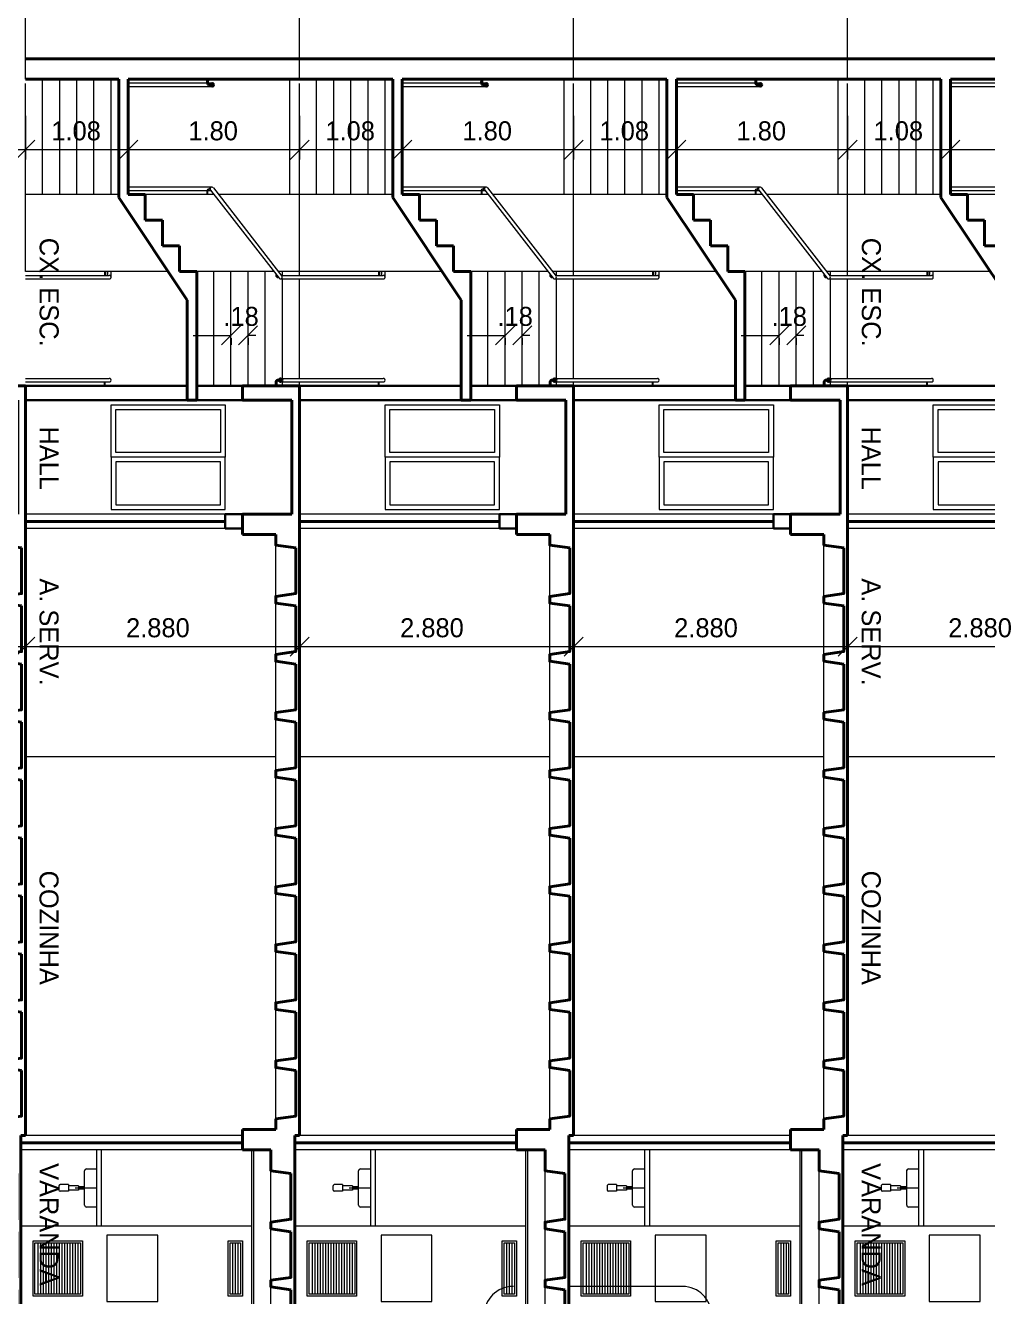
# Model space of a CAD drawing. Header units: metres. Extents: x -62 to 23, y -77 to 42.
# Drawn here: x -18.58 to -8.47, y 13.72 to 27.08 of the extents above; entities that cross this region are included whole.
import ezdxf
from ezdxf.enums import TextEntityAlignment as Align

# ---------------------------------------------------------------- set-up
doc = ezdxf.new("R2010")
doc.units = ezdxf.units.M
doc.header["$MEASUREMENT"] = 0
doc.linetypes.add('DGN Style 3', pattern=[2.76643, 1.976022, -0.790409])
doc.linetypes.add('DGN Style 4', pattern=[3.163611, 1.580817, -0.790409, 0.001976, -0.790409])
for name, color, linetype, lineweight in [('1 - Eixos', 7, 'Continuous', 0), ('15 - Esquadrias Janelas', 7, 'Continuous', 0), ('19 - Estrutura Metálica', 7, 'Continuous', 0), ('32 - Forro', 7, 'Continuous', 0), ('5 - Laje em Corte', 7, 'Continuous', 0), ('CORNIJAS_VAR NA PLANTA PTIPO 1', 7, 'Continuous', 0), ('Level 1-1', 7, 'Continuous', 0), ('Level 12', 7, 'Continuous', 0), ('Level 24-1', 7, 'Continuous', 0), ('Level 28-1', 7, 'Continuous', 0), ('Level 36', 7, 'Continuous', 0), ('Level 41', 7, 'Continuous', 0), ('Level 44', 7, 'Continuous', 0)]:
    doc.layers.add(name, color=color, linetype=linetype, lineweight=lineweight)
doc.styles.add('Style-CIVIL', font='CIVIL.shx')
doc.styles.add('Style-INTL_ENGINEERING', font='INTL_ENGINEERING.shx')
doc.dimstyles.get("Standard").update_dxf_attribs({"dimtxt": 0.18, "dimasz": 0.18, "dimexe": 0.18, "dimexo": 0.0625, "dimgap": 0.09, "dimtad": 0, "dimtih": 1, "dimtoh": 1, "dimdec": 4, "dimzin": 1, "dimdsep": 46, "dimtxsty": 'Standard', "dimcen": 0, "dimadec": 0, "dimazin": 0, "dimtfac": 1, "dimtdec": 4, "dimtofl": 0, "dimtmove": 0, "dimatfit": 3, "dimfxl": 0, "dimtolj": 1, "dimtzin": 1, "dimarcsym": 0})

# ---------------------------------------------------------------- blocks, each defined once
blk = doc.blocks.new('*U12')
at = {"layer": 'Level 44', "color": 7, "linetype": 'Continuous', "lineweight": 30}
for p, q in [((-1.05, 0.075), (-1.05, -0.075)), ((1.05, 0.075), (1.05, -0.075))]:
    blk.add_line(p, q, dxfattribs=at)
at = {"layer": 'Level 44', "color": 7, "linetype": 'Continuous', "lineweight": 0}
for p, q in [((1.05, 0.075), (-1.05, 0.075)), ((1.05, -0.075), (-1.05, -0.075))]:
    blk.add_line(p, q, dxfattribs=at)
at = {"layer": 'Level 44', "color": 7, "linetype": 'Continuous', "lineweight": 40}
blk.add_line((1.05, 0), (-1.05, 0), dxfattribs=at)
blk = doc.blocks.new('*U13')
at = {"layer": 'Level 44', "color": 7, "linetype": 'Continuous', "lineweight": 30}
for p, q in [((-1.05, 0.075), (-1.05, -0.075)), ((1.28, 0.075), (1.28, -0.075))]:
    blk.add_line(p, q, dxfattribs=at)
at = {"layer": 'Level 44', "color": 7, "linetype": 'Continuous', "lineweight": 0}
for p, q in [((1.28, 0.075), (-1.05, 0.075)), ((1.28, -0.075), (-1.05, -0.075))]:
    blk.add_line(p, q, dxfattribs=at)
at = {"layer": 'Level 44', "color": 7, "linetype": 'Continuous', "lineweight": 40}
blk.add_line((1.28, 0), (-1.05, 0), dxfattribs=at)
blk = doc.blocks.new('*U14')
at = {"layer": '19 - Estrutura Metálica', "color": 171, "linetype": 'Continuous', "lineweight": 30}
for p, q in [((0.007, 0.014), (0.017, 0.006)), ((0.013, 0.022), (0.023, 0.014)), ((-0.016, -0.063), (0.019, -0.022)), ((-0.008, -0.069), (0.027, -0.029))]:
    blk.add_line(p, q, dxfattribs=at)
for radius in [0.025, 0.015]:
    blk.add_circle((-0.009, 0.034), radius, dxfattribs=at)
for radius, start, end in [(0.02, 318.3321, 47.1052), (0.03, 319.6851, 49.6329)]:
    blk.add_arc((0.004, -0.009), radius, start, end, dxfattribs=at)
blk = doc.blocks.new('*U15')
at = {"layer": '19 - Estrutura Metálica', "color": 171, "linetype": 'Continuous', "lineweight": 30}
for p, q in [((0.007, 0.014), (0.017, 0.006)), ((0.013, 0.022), (0.023, 0.014)), ((-0.016, -0.063), (0.019, -0.022)), ((-0.008, -0.069), (0.027, -0.029))]:
    blk.add_line(p, q, dxfattribs=at)
at = {"layer": '19 - Estrutura Metálica', "color": 171, "linetype": 'Continuous', "lineweight": 30, "extrusion": (0, 0, -1)}
for radius in [0.025, 0.015]:
    blk.add_circle((0.009, 0.034), radius, dxfattribs=at)
at = {"layer": '19 - Estrutura Metálica', "color": 171, "linetype": 'Continuous', "lineweight": 30}
for radius, start, end in [(0.02, 318.3321, 47.1052), (0.03, 319.6851, 49.6329)]:
    blk.add_arc((0.004, -0.009), radius, start, end, dxfattribs=at)
blk = doc.blocks.new('SIFAOF')
at = {"color": 172, "linetype": 'Continuous', "lineweight": 0}
for p, q in [((-0.017, 0), (-0.017, -0.007)), ((-0.012, 0), (-0.012, -0.059)), ((0, -0.007), (0, 0)), ((0.012, 0), (0.012, -0.059)), ((0.017, 0), (0.017, -0.007)), ((-0.023, -0.065), (0.023, -0.065)), ((-0.023, -0.065), (-0.023, -0.17)), ((-0.017, -0.007), (0.017, -0.007)), ((-0.017, -0.048), (0.017, -0.048)), ((-0.017, -0.059), (0.017, -0.059)), ((-0.017, -0.059), (-0.017, -0.065)), ((-0.012, -0.059), (0.008, -0.048)), ((-0.012, -0.057), (0.004, -0.048)), ((-0.012, -0.054), (-0.001, -0.048)), ((-0.012, -0.051), (-0.006, -0.048)), ((-0.012, -0.049), (-0.01, -0.048)), ((-0.007, -0.059), (0.012, -0.049)), ((-0.003, -0.059), (0.012, -0.051)), ((0.002, -0.059), (0.012, -0.054)), ((0.007, -0.059), (0.012, -0.057)), ((0.011, -0.059), (0.012, -0.059)), ((0.017, -0.059), (0.017, -0.065)), ((0.023, -0.065), (0.023, -0.17)), ((-0.035, -0.17), (0.035, -0.17)), ((-0.035, -0.17), (-0.035, -0.257)), ((0.035, -0.17), (0.035, -0.257)), ((-0.023, -0.269), (0.023, -0.269))]:
    blk.add_line(p, q, dxfattribs=at)
for centre, start, end in [((-0.023, -0.257), 180, 270), ((0.023, -0.257), 270, 0)]:
    blk.add_arc(centre, 0.0116, start, end, dxfattribs=at)
blk = doc.blocks.new('*U17')
at = {"layer": 'Level 36', "color": 172, "linetype": 'Continuous', "lineweight": 13}
for p, q in [((0.045, -0.18), (0.045, 0.18)), ((0.065, 0.2), (0.174, 0.2)), ((0.174, -0.2), (0.065, -0.2))]:
    blk.add_line(p, q, dxfattribs=at)
at = {"layer": 'Level 36', "color": 172, "linetype": 'DGN Style 4', "lineweight": 13}
blk.add_line((-0.054, 0), (0.174, 0), dxfattribs=at)
at = {"layer": 'Level 36', "color": 172, "linetype": 'Continuous', "lineweight": 13, "flags": 128}
for points in [[(0.174, -0.4), (0.174, 0.4)], [(0.224, -0.4), (0.224, 0.4)]]:
    blk.add_lwpolyline(points, dxfattribs=at)
at = {"layer": 'Level 36', "color": 172, "linetype": 'Continuous', "lineweight": 13, "extrusion": (0, 0, -1)}
blk.add_arc((-0.065, 0.18), 0.02, 359.9998, 89.9998, dxfattribs=at)
at = {"layer": 'Level 36', "color": 172, "linetype": 'Continuous', "lineweight": 13}
for centre, start, end in [((0.065, 0.18), 90.0002, 180.0001), ((0.065, -0.18), 180.0002, 270.0002)]:
    blk.add_arc(centre, 0.02, start, end, dxfattribs=at)
at = {"layer": 'Level 41', "color": 7, "linetype": 'Continuous', "lineweight": 30, "rotation": 270}
blk.add_blockref('SIFAOF', (0.045, 0), dxfattribs=at)
blk = doc.blocks.new('*U11')
at = {"layer": '15 - Esquadrias Janelas', "color": 7, "linetype": 'Continuous', "lineweight": 0, "flags": 128}
for points in [[(0.96, 3.322), (0.96, 2.772), (-0.24, 2.772), (-0.24, 3.322)], [(0.91, 3.272), (0.91, 2.822), (-0.19, 2.822), (-0.19, 3.272)], [(-0.24, 2.772), (-0.24, 2.222), (0.96, 2.222), (0.96, 2.772)], [(-0.19, 2.722), (-0.19, 2.272), (0.91, 2.272), (0.91, 2.722)]]:
    blk.add_lwpolyline(points, close=True, dxfattribs=at)
at = {"layer": '32 - Forro', "color": 30, "linetype": 'Continuous', "lineweight": 13}
for p, q in [((-1.64, -6.641), (-1.64, -4.508)), ((-1.62, -6.641), (-1.62, -4.508))]:
    blk.add_line(p, q, dxfattribs=at)
at = {"layer": '5 - Laje em Corte', "color": 1, "linetype": 'Continuous', "lineweight": 40}
for p, q in [((1.74, 6.958), (-1.14, 6.958)), ((-0.16, 6.743), (-1.14, 6.743)), ((-0.16, 5.502), (-0.16, 6.743)), ((-0.06, 5.532), (-0.06, 6.743)), ((1.74, 6.743), (-0.06, 6.743)), ((0.56, 4.422), (-0.16, 5.502)), ((-0.06, 5.532), (0.12, 5.532)), ((0.12, 5.262), (0.12, 5.532)), ((0.3, 5.262), (0.12, 5.262)), ((0.3, 4.992), (0.3, 5.262)), ((0.48, 4.992), (0.3, 4.992)), ((0.48, 4.722), (0.48, 4.992)), ((0.66, 4.722), (0.48, 4.722)), ((0.66, 3.372), (0.66, 4.722)), ((0.56, 3.372), (0.56, 4.422)), ((-1.14, 3.522), (-1.74, 3.522)), ((-1.74, 3.522), (-1.74, 3.372)), ((-1.14, 3.522), (-1.14, -4.358)), ((-1.22, 3.372), (-1.74, 3.372)), ((-1.22, 3.372), (-1.22, 2.172)), ((0.56, 3.372), (0.66, 3.372)), ((-1.22, 2.172), (-1.74, 2.172)), ((-1.74, 2.172), (-1.74, 1.958)), ((-1.39, 1.958), (-1.74, 1.958)), ((-1.39, -4.292), (-1.74, -4.292)), ((-1.74, -4.292), (-1.74, -4.508)), ((-1.19, -4.358), (-1.19, -6.858)), ((-1.19, -4.358), (-1.14, -4.358)), ((-1.44, -4.508), (-1.74, -4.508))]:
    blk.add_line(p, q, dxfattribs=at)
at = {"layer": '5 - Laje em Corte', "color": 1, "linetype": 'Continuous', "lineweight": 0}
for p, q in [((-1.39, -4.182), (-1.39, 1.848)), ((-1.44, -6.487), (-1.44, -4.727))]:
    blk.add_line(p, q, dxfattribs=at)
at = {"layer": '5 - Laje em Corte', "color": 1, "linetype": 'Continuous', "lineweight": 40, "flags": 128}
for points in [[(-1.39, 1.958), (-1.39, 1.848), (-1.18, 1.818)], [(-1.18, 1.818), (-1.18, 1.338), (-1.39, 1.308), (-1.39, 1.238), (-1.18, 1.208)], [(-1.18, 1.208), (-1.18, 0.728), (-1.39, 0.698), (-1.39, 0.628), (-1.18, 0.598)], [(-1.18, 0.598), (-1.18, 0.118), (-1.39, 0.088), (-1.39, 0.018), (-1.18, -0.012)], [(-1.18, -0.012), (-1.18, -0.492), (-1.39, -0.522), (-1.39, -0.592), (-1.18, -0.622)], [(-1.18, -0.622), (-1.18, -1.102), (-1.39, -1.132), (-1.39, -1.202), (-1.18, -1.232)], [(-1.18, -1.232), (-1.18, -1.712), (-1.39, -1.742), (-1.39, -1.812), (-1.18, -1.842)], [(-1.18, -1.842), (-1.18, -2.322), (-1.39, -2.352), (-1.39, -2.422), (-1.18, -2.452)], [(-1.18, -2.452), (-1.18, -2.932), (-1.39, -2.962), (-1.39, -3.032), (-1.18, -3.062)], [(-1.18, -3.062), (-1.18, -3.542), (-1.39, -3.572), (-1.39, -3.642), (-1.18, -3.672)], [(-1.18, -3.672), (-1.18, -4.152), (-1.39, -4.182)], [(-1.39, -4.182), (-1.39, -4.292)], [(-1.44, -4.508), (-1.44, -4.727), (-1.23, -4.757)], [(-1.23, -4.757), (-1.23, -5.237), (-1.44, -5.267), (-1.44, -5.337), (-1.23, -5.367)], [(-1.23, -5.367), (-1.23, -5.847), (-1.44, -5.877), (-1.44, -5.947), (-1.23, -5.977)], [(-1.23, -5.977), (-1.23, -6.457), (-1.44, -6.487), (-1.44, -6.641)]]:
    blk.add_lwpolyline(points, dxfattribs=at)
at = {"layer": 'CORNIJAS_VAR NA PLANTA PTIPO 1', "color": 7, "linetype": 'Continuous', "lineweight": 30}
for p, q in [((1.14, 2.172), (0.96, 2.172)), ((1.14, 2.022), (0.96, 2.022))]:
    blk.add_line(p, q, dxfattribs=at)
at = {"layer": 'Level 28-1', "color": 171, "linetype": 'Continuous', "lineweight": 13}
for p, q in [((0.771, 6.703), (-0.06, 6.703)), ((0.821, 6.703), (0.778, 6.703)), ((0.821, 6.665), (-0.06, 6.665)), ((0.821, 5.61), (-0.06, 5.61)), ((0.771, 5.572), (-0.06, 5.572)), ((0.771, 5.532), (0.771, 5.572)), ((0.778, 5.532), (0.778, 5.572)), ((0.812, 5.572), (0.778, 5.572)), ((0.803, 5.587), (0.792, 5.587)), ((0.803, 5.595), (0.793, 5.595)), ((0.806, 5.579), (1.526, 4.652)), ((0.836, 5.602), (1.556, 4.675)), ((-1.14, 4.682), (-0.259, 4.682)), ((-0.309, 4.722), (-0.309, 4.682)), ((-0.302, 4.722), (-0.302, 4.683)), ((-0.24, 4.663), (-0.24, 4.722)), ((1.491, 4.698), (1.491, 4.682)), ((1.498, 4.688), (1.498, 4.683)), ((1.55, 4.682), (1.74, 4.682)), ((-1.14, 4.645), (-0.259, 4.645)), ((1.515, 4.667), (1.512, 4.667)), ((1.52, 4.66), (1.513, 4.66)), ((1.541, 4.645), (1.74, 4.645)), ((-1.14, 3.6), (-0.259, 3.6)), ((-1.14, 3.562), (-0.259, 3.562)), ((-0.309, 3.522), (-0.309, 3.562)), ((-0.302, 3.522), (-0.302, 3.562)), ((1.541, 3.6), (1.74, 3.6)), ((1.541, 3.562), (1.74, 3.562))]:
    blk.add_line(p, q, dxfattribs=at)
at = {"layer": 'Level 28-1', "color": 171, "linetype": 'Continuous', "lineweight": 13, "flags": 128}
blk.add_lwpolyline([(-0.278, 4.682), (-0.278, 4.722), (-0.278, 4.693)], dxfattribs=at)
at = {"layer": 'Level 28-1', "color": 171, "linetype": 'Continuous', "lineweight": 13, "extrusion": (0, 0, -1)}
for radius, start, end in [(0.0225, 0.0115, 89.9593), (0.015, 358.6585, 87.4316)]:
    blk.add_arc((-0.793, 5.572), radius, start, end, dxfattribs=at)
at = {"layer": 'Level 28-1', "color": 171, "linetype": 'Continuous', "lineweight": 13}
for centre, radius, start, end in [((0.821, 5.591), 0.0187, 36.9033, 216.9033), ((-0.259, 4.663), 0.0187, 269.9948, 90.0001), ((1.513, 4.682), 0.0225, 180.0115, 269.9593), ((1.513, 4.682), 0.015, 178.6585, 267.4316), ((1.541, 4.663), 0.0187, 216.9033, 36.9033), ((-0.259, 3.581), 0.0187, 269.9999, 90)]:
    blk.add_arc(centre, radius, start, end, dxfattribs=at)
at = {"layer": 'Level 36', "color": 172, "linetype": 'Continuous', "lineweight": 13}
for p, q in [((-1.008, -5.483), (-1.008, -6.023)), ((-0.98, -5.483), (-0.98, -6.023)), ((-0.952, -5.483), (-0.952, -6.023)), ((-0.924, -5.483), (-0.924, -6.023)), ((-0.896, -5.483), (-0.896, -6.023)), ((-0.868, -5.483), (-0.868, -6.023)), ((-0.84, -5.483), (-0.84, -6.023)), ((-0.812, -5.483), (-0.812, -6.023)), ((-0.784, -5.483), (-0.784, -6.023)), ((-0.756, -5.483), (-0.756, -6.023)), ((-0.728, -5.483), (-0.728, -6.023)), ((-0.7, -5.483), (-0.7, -6.023)), ((-0.672, -5.483), (-0.672, -6.023)), ((-0.644, -5.483), (-0.644, -6.023)), ((-0.616, -5.483), (-0.616, -6.023)), ((-0.588, -5.483), (-0.588, -6.023)), ((-0.56, -5.483), (-0.56, -6.023)), ((1.037, -5.483), (1.037, -6.023)), ((1.065, -5.483), (1.065, -6.023)), ((1.093, -5.483), (1.093, -6.023))]:
    blk.add_line(p, q, dxfattribs=at)
at = {"layer": 'Level 36', "color": 172, "linetype": 'Continuous', "lineweight": 13, "flags": 128}
for points in [[(-0.54, -5.463), (-0.54, -6.043), (-1.06, -6.043), (-1.06, -5.463)], [(-0.283, -5.404), (-0.283, -6.102), (0.252, -6.102), (0.252, -5.404)], [(1.14, -5.463), (1.14, -6.043), (0.99, -6.043), (0.99, -5.463)], [(-0.56, -5.483), (-0.56, -6.023), (-1.04, -6.023), (-1.04, -5.483)], [(1.12, -5.483), (1.12, -6.023), (1.01, -6.023), (1.01, -5.483)]]:
    blk.add_lwpolyline(points, close=True, dxfattribs=at)
at = {"layer": 'Level 41', "color": 230, "linetype": 'Continuous', "lineweight": 0}
for p, q in [((-1.24, 5.532), (-1.24, 6.743)), ((0.84, 3.522), (0.84, 4.722)), ((1.02, 3.522), (1.02, 4.722)), ((1.2, 3.522), (1.2, 4.722)), ((1.38, 3.522), (1.38, 4.722)), ((1.56, 4.682), (1.56, 4.722)), ((1.74, 4.682), (1.74, 4.722)), ((1.56, 3.6), (1.56, 4.645)), ((1.74, 3.6), (1.74, 4.645)), ((1.56, 3.522), (1.56, 3.562)), ((1.74, 3.522), (1.74, 3.562))]:
    blk.add_line(p, q, dxfattribs=at)
at = {"layer": 'Level 41', "color": 230, "linetype": 'DGN Style 3', "lineweight": 0}
for p, q in [((-1.14, 4.722), (-1.14, 6.743)), ((-0.96, 5.532), (-0.96, 6.743)), ((-0.78, 5.532), (-0.78, 6.743)), ((-0.6, 5.532), (-0.6, 6.743)), ((-0.42, 5.532), (-0.42, 6.743)), ((-0.24, 5.532), (-0.24, 6.743))]:
    blk.add_line(p, q, dxfattribs=at)
at = {"layer": 'Level 41', "color": 7, "linetype": 'Continuous', "lineweight": 13}
for p, q in [((-0.16, 5.532), (-1.14, 5.532)), ((0.843, 5.532), (0.12, 5.532)), ((1.74, 5.532), (0.891, 5.532)), ((0.36, 4.722), (-1.14, 4.722)), ((1.472, 4.722), (0.66, 4.722)), ((1.74, 4.722), (1.519, 4.722))]:
    blk.add_line(p, q, dxfattribs=at)
at = {"layer": 'Level 41', "color": 7, "linetype": 'Continuous', "lineweight": 30}
for p, q in [((0.56, 3.522), (-1.14, 3.522)), ((1.14, 3.522), (0.66, 3.522)), ((0.56, 3.372), (-1.14, 3.372)), ((1.14, 3.372), (0.66, 3.372))]:
    blk.add_line(p, q, dxfattribs=at)
at = {"layer": 'Level 44', "color": 7, "linetype": 'Continuous', "lineweight": 13}
for p, q in [((1.49, -0.378), (-1.14, -0.378)), ((1.24, -5.308), (-1.19, -5.308))]:
    blk.add_line(p, q, dxfattribs=at)
at = {"layer": '19 - Estrutura Metálica', "color": 171, "linetype": 'Continuous', "lineweight": 30, "xscale": 0.7499990121287976, "yscale": 0.7499990121287976, "zscale": 0.7499990121287976, "rotation": 220.3263723975496}
blk.add_blockref('*U14', (0.8, 6.699), dxfattribs=at)
at = {"layer": '19 - Estrutura Metálica', "color": 171, "linetype": 'Continuous', "lineweight": 30, "extrusion": (0, 0, -1), "xscale": 0.7499990121287978, "yscale": 0.7499990121287978, "zscale": 0.7499990121287978, "rotation": 40.32637239754955}
blk.add_blockref('*U15', (-1.52, 3.566), dxfattribs=at)
at = {"layer": 'Level 36', "color": 172, "linetype": 'Continuous', "lineweight": 13}
blk.add_blockref('*U17', (-0.564, -4.908), dxfattribs=at)
at = {"layer": 'Level 44', "color": 7, "linetype": 'Continuous', "lineweight": 30}
for name, p in [('*U12', (-0.09, 2.097)), ('*U13', (-0.14, -4.433))]:
    blk.add_blockref(name, p, dxfattribs=at)
blk = doc.blocks.new('*U42')
at = {"layer": 'Level 24-1', "color": 7, "linetype": 'DGN Style 4', "lineweight": 13, "flags": 128}
for points in [[(-0.691, 2.181), (-1.412, 1.529)], [(1.475, 0.383), (-0.126, 2.153)], [(-1.441, 0.964), (0.157, -0.804)], [(0.722, -0.832), (1.444, -0.179)]]:
    blk.add_lwpolyline(points, dxfattribs=at)
at = {"layer": 'Level 24-1', "color": 7, "linetype": 'DGN Style 4', "lineweight": 13}
for centre, start, end in [((-0.423, 1.885), 42.1218, 132.1218), ((-1.144, 1.232), 132.1218, 222.1218), ((1.176, 0.117), 312.1218, 42.1218), ((0.454, -0.535), 222.1218, 312.1218)]:
    blk.add_arc(centre, 0.4, start, end, dxfattribs=at)
blk = doc.blocks.new('*D87')
at = {"layer": 'Defpoints'}
for p in [(-9.937, 20.546), (-8.497, 20.546), (-9.937, 19.935), (-7.057, 19.935)]:
    blk.add_point(p, dxfattribs=at)
at = {"layer": 'Level 1-1', "color": 2, "linetype": 'Continuous', "lineweight": 0}
for p, q in [((-10.037, 20.446), (-9.837, 20.646)), ((-9.937, 20.035), (-9.937, 20.646)), ((-6.957, 20.646), (-7.157, 20.446)), ((-7.057, 20.035), (-7.057, 20.646)), ((-7.057, 20.546), (-9.937, 20.546))]:
    blk.add_line(p, q, dxfattribs=at)
at = {"layer": 'Level 1-1', "color": 2, "linetype": 'Continuous', "lineweight": 0, "style": 'Style-CIVIL'}
blk.add_text('2.880', height=0.2, dxfattribs=at).set_placement((-8.88, 20.746), align=Align.MIDDLE_LEFT)
blk = doc.blocks.new('_Oblique')
at = {"color": 0, "linetype": 'ByBlock', "lineweight": -2}
blk.add_line((0.5, 0.5), (-0.5, -0.5), dxfattribs=at)
blk = doc.blocks.new('*D88')
at = {"layer": 'Defpoints'}
for p in [(-12.817, 20.546), (-11.377, 20.546), (-12.817, 19.935), (-9.937, 19.935)]:
    blk.add_point(p, dxfattribs=at)
at = {"layer": 'Level 1-1', "color": 2, "linetype": 'Continuous', "lineweight": 0}
for p, q in [((-12.917, 20.446), (-12.717, 20.646)), ((-12.817, 20.035), (-12.817, 20.646)), ((-9.837, 20.646), (-10.037, 20.446)), ((-9.937, 20.035), (-9.937, 20.646)), ((-9.937, 20.546), (-12.817, 20.546))]:
    blk.add_line(p, q, dxfattribs=at)
at = {"layer": 'Level 1-1', "color": 2, "linetype": 'Continuous', "lineweight": 0, "style": 'Style-CIVIL'}
blk.add_text('2.880', height=0.2, dxfattribs=at).set_placement((-11.76, 20.746), align=Align.MIDDLE_LEFT)
blk = doc.blocks.new('*D89')
at = {"layer": 'Defpoints'}
for p in [(-15.697, 20.546), (-14.257, 20.546), (-15.697, 19.935), (-12.817, 19.935)]:
    blk.add_point(p, dxfattribs=at)
at = {"layer": 'Level 1-1', "color": 2, "linetype": 'Continuous', "lineweight": 0}
for p, q in [((-15.797, 20.446), (-15.597, 20.646)), ((-15.697, 20.035), (-15.697, 20.646)), ((-12.717, 20.646), (-12.917, 20.446)), ((-12.817, 20.035), (-12.817, 20.646)), ((-12.817, 20.546), (-15.697, 20.546))]:
    blk.add_line(p, q, dxfattribs=at)
at = {"layer": 'Level 1-1', "color": 2, "linetype": 'Continuous', "lineweight": 0, "style": 'Style-CIVIL'}
blk.add_text('2.880', height=0.2, dxfattribs=at).set_placement((-14.64, 20.746), align=Align.MIDDLE_LEFT)
blk = doc.blocks.new('*D90')
at = {"layer": 'Defpoints'}
for p in [(-18.577, 20.546), (-17.137, 20.546), (-18.577, 19.935), (-15.697, 19.935)]:
    blk.add_point(p, dxfattribs=at)
at = {"layer": 'Level 1-1', "color": 2, "linetype": 'Continuous', "lineweight": 0}
for p, q in [((-18.677, 20.446), (-18.477, 20.646)), ((-18.577, 20.035), (-18.577, 20.646)), ((-15.597, 20.646), (-15.797, 20.446)), ((-15.697, 20.035), (-15.697, 20.646)), ((-15.697, 20.546), (-18.577, 20.546))]:
    blk.add_line(p, q, dxfattribs=at)
at = {"layer": 'Level 1-1', "color": 2, "linetype": 'Continuous', "lineweight": 0, "style": 'Style-CIVIL'}
blk.add_text('2.880', height=0.2, dxfattribs=at).set_placement((-17.52, 20.746), align=Align.MIDDLE_LEFT)
blk = doc.blocks.new('*D91')
at = {"layer": 'Defpoints'}
for p in [(-21.457, 20.546), (-20.017, 20.546), (-21.457, 19.935), (-18.577, 19.935)]:
    blk.add_point(p, dxfattribs=at)
at = {"layer": 'Level 1-1', "color": 2, "linetype": 'Continuous', "lineweight": 0}
for p, q in [((-21.557, 20.446), (-21.357, 20.646)), ((-21.457, 20.035), (-21.457, 20.646)), ((-18.477, 20.646), (-18.677, 20.446)), ((-18.577, 20.035), (-18.577, 20.646)), ((-18.577, 20.546), (-21.457, 20.546))]:
    blk.add_line(p, q, dxfattribs=at)
at = {"layer": 'Level 1-1', "color": 2, "linetype": 'Continuous', "lineweight": 0, "style": 'Style-CIVIL'}
blk.add_text('2.880', height=0.2, dxfattribs=at).set_placement((-20.4, 20.746), align=Align.MIDDLE_LEFT)
blk = doc.blocks.new('*D196')
at = {"layer": 'Defpoints'}
for p in [(-7.057, 26.224), (-8.857, 25.904), (-8.857, 25.768), (-7.957, 25.768)]:
    blk.add_point(p, dxfattribs=at)
at = {"layer": 'Level 1-1', "color": 2, "linetype": 'Continuous', "lineweight": 0}
for p, q in [((-7.057, 26.124), (-7.057, 25.668)), ((-8.957, 25.668), (-8.757, 25.868)), ((-8.857, 25.804), (-8.857, 25.668)), ((-6.957, 25.868), (-7.157, 25.668)), ((-7.057, 25.768), (-8.857, 25.768))]:
    blk.add_line(p, q, dxfattribs=at)
at = {"layer": 'Level 1-1', "color": 2, "linetype": 'Continuous', "lineweight": 0, "style": 'Style-CIVIL'}
blk.add_text('1.80', height=0.2, dxfattribs=at).set_placement((-8.225, 25.968), align=Align.MIDDLE_LEFT)
blk = doc.blocks.new('*D197')
at = {"layer": 'Defpoints'}
for p in [(-9.937, 26.224), (-8.857, 25.904), (-9.937, 25.768), (-9.397, 25.768)]:
    blk.add_point(p, dxfattribs=at)
at = {"layer": 'Level 1-1', "color": 2, "linetype": 'Continuous', "lineweight": 0}
for p, q in [((-9.937, 26.124), (-9.937, 25.668)), ((-10.037, 25.668), (-9.837, 25.868)), ((-8.757, 25.868), (-8.957, 25.668)), ((-8.857, 25.804), (-8.857, 25.668)), ((-8.857, 25.768), (-9.937, 25.768))]:
    blk.add_line(p, q, dxfattribs=at)
at = {"layer": 'Level 1-1', "color": 2, "linetype": 'Continuous', "lineweight": 0, "style": 'Style-CIVIL'}
blk.add_text('1.08', height=0.2, dxfattribs=at).set_placement((-9.665, 25.968), align=Align.MIDDLE_LEFT)
blk = doc.blocks.new('*D198')
at = {"layer": 'Defpoints'}
for p in [(-9.937, 26.224), (-11.737, 25.904), (-11.737, 25.768), (-10.837, 25.768)]:
    blk.add_point(p, dxfattribs=at)
at = {"layer": 'Level 1-1', "color": 2, "linetype": 'Continuous', "lineweight": 0}
for p, q in [((-9.937, 26.124), (-9.937, 25.668)), ((-11.837, 25.668), (-11.637, 25.868)), ((-11.737, 25.804), (-11.737, 25.668)), ((-9.837, 25.868), (-10.037, 25.668)), ((-9.937, 25.768), (-11.737, 25.768))]:
    blk.add_line(p, q, dxfattribs=at)
at = {"layer": 'Level 1-1', "color": 2, "linetype": 'Continuous', "lineweight": 0, "style": 'Style-CIVIL'}
blk.add_text('1.80', height=0.2, dxfattribs=at).set_placement((-11.105, 25.968), align=Align.MIDDLE_LEFT)
blk = doc.blocks.new('*D199')
at = {"layer": 'Defpoints'}
for p in [(-12.817, 26.224), (-11.737, 25.904), (-12.817, 25.768), (-12.277, 25.768)]:
    blk.add_point(p, dxfattribs=at)
at = {"layer": 'Level 1-1', "color": 2, "linetype": 'Continuous', "lineweight": 0}
for p, q in [((-12.817, 26.124), (-12.817, 25.668)), ((-12.917, 25.668), (-12.717, 25.868)), ((-11.637, 25.868), (-11.837, 25.668)), ((-11.737, 25.804), (-11.737, 25.668)), ((-11.737, 25.768), (-12.817, 25.768))]:
    blk.add_line(p, q, dxfattribs=at)
at = {"layer": 'Level 1-1', "color": 2, "linetype": 'Continuous', "lineweight": 0, "style": 'Style-CIVIL'}
blk.add_text('1.08', height=0.2, dxfattribs=at).set_placement((-12.545, 25.968), align=Align.MIDDLE_LEFT)
blk = doc.blocks.new('*D200')
at = {"layer": 'Defpoints'}
for p in [(-12.817, 26.224), (-14.617, 25.904), (-14.617, 25.768), (-13.717, 25.768)]:
    blk.add_point(p, dxfattribs=at)
at = {"layer": 'Level 1-1', "color": 2, "linetype": 'Continuous', "lineweight": 0}
for p, q in [((-12.817, 26.124), (-12.817, 25.668)), ((-14.717, 25.668), (-14.517, 25.868)), ((-14.617, 25.804), (-14.617, 25.668)), ((-12.717, 25.868), (-12.917, 25.668)), ((-12.817, 25.768), (-14.617, 25.768))]:
    blk.add_line(p, q, dxfattribs=at)
at = {"layer": 'Level 1-1', "color": 2, "linetype": 'Continuous', "lineweight": 0, "style": 'Style-CIVIL'}
blk.add_text('1.80', height=0.2, dxfattribs=at).set_placement((-13.985, 25.968), align=Align.MIDDLE_LEFT)
blk = doc.blocks.new('*D201')
at = {"layer": 'Defpoints'}
for p in [(-15.697, 26.224), (-14.617, 25.904), (-15.697, 25.768), (-15.157, 25.768)]:
    blk.add_point(p, dxfattribs=at)
at = {"layer": 'Level 1-1', "color": 2, "linetype": 'Continuous', "lineweight": 0}
for p, q in [((-15.697, 26.124), (-15.697, 25.668)), ((-15.797, 25.668), (-15.597, 25.868)), ((-14.517, 25.868), (-14.717, 25.668)), ((-14.617, 25.804), (-14.617, 25.668)), ((-14.617, 25.768), (-15.697, 25.768))]:
    blk.add_line(p, q, dxfattribs=at)
at = {"layer": 'Level 1-1', "color": 2, "linetype": 'Continuous', "lineweight": 0, "style": 'Style-CIVIL'}
blk.add_text('1.08', height=0.2, dxfattribs=at).set_placement((-15.425, 25.968), align=Align.MIDDLE_LEFT)
blk = doc.blocks.new('*D202')
at = {"layer": 'Defpoints'}
for p in [(-15.697, 26.224), (-17.497, 25.904), (-17.497, 25.768), (-16.597, 25.768)]:
    blk.add_point(p, dxfattribs=at)
at = {"layer": 'Level 1-1', "color": 2, "linetype": 'Continuous', "lineweight": 0}
for p, q in [((-15.697, 26.124), (-15.697, 25.668)), ((-17.597, 25.668), (-17.397, 25.868)), ((-17.497, 25.804), (-17.497, 25.668)), ((-15.597, 25.868), (-15.797, 25.668)), ((-15.697, 25.768), (-17.497, 25.768))]:
    blk.add_line(p, q, dxfattribs=at)
at = {"layer": 'Level 1-1', "color": 2, "linetype": 'Continuous', "lineweight": 0, "style": 'Style-CIVIL'}
blk.add_text('1.80', height=0.2, dxfattribs=at).set_placement((-16.865, 25.968), align=Align.MIDDLE_LEFT)
blk = doc.blocks.new('*D203')
at = {"layer": 'Defpoints'}
for p in [(-18.577, 26.224), (-17.497, 25.904), (-18.577, 25.768), (-18.037, 25.768)]:
    blk.add_point(p, dxfattribs=at)
at = {"layer": 'Level 1-1', "color": 2, "linetype": 'Continuous', "lineweight": 0}
for p, q in [((-18.577, 26.124), (-18.577, 25.668)), ((-18.677, 25.668), (-18.477, 25.868)), ((-17.397, 25.868), (-17.597, 25.668)), ((-17.497, 25.804), (-17.497, 25.668)), ((-17.497, 25.768), (-18.577, 25.768))]:
    blk.add_line(p, q, dxfattribs=at)
at = {"layer": 'Level 1-1', "color": 2, "linetype": 'Continuous', "lineweight": 0, "style": 'Style-CIVIL'}
blk.add_text('1.08', height=0.2, dxfattribs=at).set_placement((-18.305, 25.968), align=Align.MIDDLE_LEFT)
blk = doc.blocks.new('*D204')
at = {"layer": 'Defpoints'}
for p in [(-18.577, 26.224), (-20.377, 25.904), (-20.377, 25.768), (-19.477, 25.768)]:
    blk.add_point(p, dxfattribs=at)
at = {"layer": 'Level 1-1', "color": 2, "linetype": 'Continuous', "lineweight": 0}
for p, q in [((-18.577, 26.124), (-18.577, 25.668)), ((-20.477, 25.668), (-20.277, 25.868)), ((-20.377, 25.804), (-20.377, 25.668)), ((-18.477, 25.868), (-18.677, 25.668)), ((-18.577, 25.768), (-20.377, 25.768))]:
    blk.add_line(p, q, dxfattribs=at)
at = {"layer": 'Level 1-1', "color": 2, "linetype": 'Continuous', "lineweight": 0, "style": 'Style-CIVIL'}
blk.add_text('1.80', height=0.2, dxfattribs=at).set_placement((-19.745, 25.968), align=Align.MIDDLE_LEFT)
blk = doc.blocks.new('*D243')
at = {"layer": 'Defpoints'}
for p in [(-16.416, 23.889), (-16.416, 23.818), (-16.327, 23.818), (-16.237, 23.889)]:
    blk.add_point(p, dxfattribs=at)
at = {"layer": 'Level 1-1', "color": 2, "linetype": 'Continuous', "lineweight": 0}
for p, q in [((-16.316, 23.918), (-16.516, 23.718)), ((-16.337, 23.718), (-16.137, 23.918)), ((-16.816, 23.818), (-16.416, 23.818)), ((-16.416, 23.789), (-16.416, 23.718)), ((-16.157, 23.818), (-16.237, 23.818)), ((-16.237, 23.789), (-16.237, 23.718))]:
    blk.add_line(p, q, dxfattribs=at)
at = {"layer": 'Level 1-1', "color": 2, "linetype": 'Continuous', "lineweight": 0, "style": 'Style-CIVIL'}
blk.add_text('.18', height=0.2, dxfattribs=at).set_placement((-16.497, 24.018), align=Align.MIDDLE_LEFT)
blk = doc.blocks.new('*D244')
at = {"layer": 'Defpoints'}
for p in [(-13.536, 23.889), (-13.536, 23.818), (-13.447, 23.818), (-13.357, 23.889)]:
    blk.add_point(p, dxfattribs=at)
at = {"layer": 'Level 1-1', "color": 2, "linetype": 'Continuous', "lineweight": 0}
for p, q in [((-13.436, 23.918), (-13.636, 23.718)), ((-13.457, 23.718), (-13.257, 23.918)), ((-13.936, 23.818), (-13.536, 23.818)), ((-13.536, 23.789), (-13.536, 23.718)), ((-13.277, 23.818), (-13.357, 23.818)), ((-13.357, 23.789), (-13.357, 23.718))]:
    blk.add_line(p, q, dxfattribs=at)
at = {"layer": 'Level 1-1', "color": 2, "linetype": 'Continuous', "lineweight": 0, "style": 'Style-CIVIL'}
blk.add_text('.18', height=0.2, dxfattribs=at).set_placement((-13.617, 24.018), align=Align.MIDDLE_LEFT)
blk = doc.blocks.new('*D245')
at = {"layer": 'Defpoints'}
for p in [(-10.656, 23.889), (-10.656, 23.818), (-10.567, 23.818), (-10.477, 23.889)]:
    blk.add_point(p, dxfattribs=at)
at = {"layer": 'Level 1-1', "color": 2, "linetype": 'Continuous', "lineweight": 0}
for p, q in [((-10.556, 23.918), (-10.756, 23.718)), ((-10.577, 23.718), (-10.377, 23.918)), ((-11.056, 23.818), (-10.656, 23.818)), ((-10.656, 23.789), (-10.656, 23.718)), ((-10.397, 23.818), (-10.477, 23.818)), ((-10.477, 23.789), (-10.477, 23.718))]:
    blk.add_line(p, q, dxfattribs=at)
at = {"layer": 'Level 1-1', "color": 2, "linetype": 'Continuous', "lineweight": 0, "style": 'Style-CIVIL'}
blk.add_text('.18', height=0.2, dxfattribs=at).set_placement((-10.737, 24.018), align=Align.MIDDLE_LEFT)
blk = doc.blocks.new('*U311')
at = {"layer": 'Level 12', "color": 2, "linetype": 'Continuous', "lineweight": 13, "style": 'Style-CIVIL'}
for s, p in [('HALL', (0, 3.495)), ('A. SERV.', (0, 1.899)), ('COZINHA', (0, -1.172)), ('VARANDA', (0, -4.246))]:
    blk.add_text(s, height=0.1995, rotation=270, dxfattribs=at).set_placement(p, align=Align.MIDDLE_LEFT)
at = {"layer": 'Level 12', "color": 2, "linetype": 'Continuous', "lineweight": 13, "insert": (0, 4.906), "char_height": 0.2, "attachment_point": 5, "rotation": 270, "line_spacing_factor": 1.200006, "style": 'Style-INTL_ENGINEERING'}
blk.add_mtext('CX. ESC.\\P', dxfattribs=at)

msp = doc.modelspace()

# ---------------------------------------------------------------- linework, layer by layer
at = {"layer": '1 - Eixos', "color": 91, "linetype": 'DGN Style 3', "lineweight": 0}
for p, q in [((-18.5773, 26.5096), (-18.5774, 30.1932)), ((-15.6973, 26.5096), (-15.6974, 30.1932)), ((-12.8173, 26.5096), (-12.8174, 30.1932)), ((-9.9373, 26.5096), (-9.9374, 30.1932))]:
    msp.add_line(p, q, dxfattribs=at)

# ---------------------------------------------------------------- block references
at = {"layer": 'Level 12', "color": 2, "linetype": 'Continuous', "lineweight": 13}
for p in [(-18.3294, 19.3661), (-9.6894, 19.3661)]:
    msp.add_blockref('*U311', p, dxfattribs=at)
at = {"layer": 'Level 24-1', "color": 7, "linetype": 'DGN Style 4', "lineweight": 13, "xscale": 0.7500005604330255, "yscale": 0.7500005604330255, "zscale": 0.7500005604330255, "rotation": 227.8806572216595}
msp.add_blockref('*U42', (-12.9308, 13.5072), dxfattribs=at)
at = {"layer": 'Level 44', "color": 7, "linetype": 'Continuous', "lineweight": 13}
for p in [(-17.4373, 19.7668), (-14.5573, 19.7668), (-11.6773, 19.7668), (-8.7973, 19.7668)]:
    msp.add_blockref('*U11', p, dxfattribs=at)

# ---------------------------------------------------------------- dimensions: what is measured, and where the dimension line sits
at = {"layer": 'Level 1-1', "color": 2, "linetype": 'Continuous', "lineweight": 0}
for base, p1, p2, override, picture, middle in [((-20.3773, 25.7684), (-18.5773, 26.2244), (-20.3773, 25.9043), {"dimtxt": 0.2, "dimasz": 0.2, "dimexe": 0.1, "dimexo": 0.1, "dimgap": 0.1, "dimtad": 1, "dimtih": 0, "dimtoh": 0, "dimdec": 2, "dimzin": 7, "dimtxsty": 'Style-CIVIL', "dimblk": 'Oblique', "dimclre": 2, "dimtdec": 2, "dimatfit": 1, "dimfrac": 2, "dimtolj": 0, "dimtzin": 7, "dimlwe": 0}, '*D204', (-19.4773, 25.7684)), ((-18.5773, 25.7684), (-17.4973, 25.9043), (-18.5773, 26.2244), {"dimtxt": 0.2, "dimasz": 0.2, "dimexe": 0.1, "dimexo": 0.1, "dimgap": 0.1, "dimtad": 1, "dimtih": 0, "dimtoh": 0, "dimdec": 2, "dimzin": 7, "dimtxsty": 'Style-CIVIL', "dimblk": 'Oblique', "dimclre": 2, "dimtdec": 2, "dimatfit": 1, "dimfrac": 2, "dimtolj": 0, "dimtzin": 7, "dimlwe": 0}, '*D203', (-18.0373, 25.7684)), ((-17.4973, 25.7684), (-15.6973, 26.2244), (-17.4973, 25.9043), {"dimtxt": 0.2, "dimasz": 0.2, "dimexe": 0.1, "dimexo": 0.1, "dimgap": 0.1, "dimtad": 1, "dimtih": 0, "dimtoh": 0, "dimdec": 2, "dimzin": 7, "dimtxsty": 'Style-CIVIL', "dimblk": 'Oblique', "dimclre": 2, "dimtdec": 2, "dimatfit": 1, "dimfrac": 2, "dimtolj": 0, "dimtzin": 7, "dimlwe": 0}, '*D202', (-16.5973, 25.7684)), ((-15.6973, 25.7684), (-14.6173, 25.9043), (-15.6973, 26.2244), {"dimtxt": 0.2, "dimasz": 0.2, "dimexe": 0.1, "dimexo": 0.1, "dimgap": 0.1, "dimtad": 1, "dimtih": 0, "dimtoh": 0, "dimdec": 2, "dimzin": 7, "dimtxsty": 'Style-CIVIL', "dimblk": 'Oblique', "dimclre": 2, "dimtdec": 2, "dimatfit": 1, "dimfrac": 2, "dimtolj": 0, "dimtzin": 7, "dimlwe": 0}, '*D201', (-15.1573, 25.7684)), ((-14.6173, 25.7684), (-12.8173, 26.2244), (-14.6173, 25.9043), {"dimtxt": 0.2, "dimasz": 0.2, "dimexe": 0.1, "dimexo": 0.1, "dimgap": 0.1, "dimtad": 1, "dimtih": 0, "dimtoh": 0, "dimdec": 2, "dimzin": 7, "dimtxsty": 'Style-CIVIL', "dimblk": 'Oblique', "dimclre": 2, "dimtdec": 2, "dimatfit": 1, "dimfrac": 2, "dimtolj": 0, "dimtzin": 7, "dimlwe": 0}, '*D200', (-13.7173, 25.7684)), ((-12.8173, 25.7684), (-11.7373, 25.9043), (-12.8173, 26.2244), {"dimtxt": 0.2, "dimasz": 0.2, "dimexe": 0.1, "dimexo": 0.1, "dimgap": 0.1, "dimtad": 1, "dimtih": 0, "dimtoh": 0, "dimdec": 2, "dimzin": 7, "dimtxsty": 'Style-CIVIL', "dimblk": 'Oblique', "dimclre": 2, "dimtdec": 2, "dimatfit": 1, "dimfrac": 2, "dimtolj": 0, "dimtzin": 7, "dimlwe": 0}, '*D199', (-12.2773, 25.7684)), ((-11.7373, 25.7684), (-9.9373, 26.2244), (-11.7373, 25.9043), {"dimtxt": 0.2, "dimasz": 0.2, "dimexe": 0.1, "dimexo": 0.1, "dimgap": 0.1, "dimtad": 1, "dimtih": 0, "dimtoh": 0, "dimdec": 2, "dimzin": 7, "dimtxsty": 'Style-CIVIL', "dimblk": 'Oblique', "dimclre": 2, "dimtdec": 2, "dimatfit": 1, "dimfrac": 2, "dimtolj": 0, "dimtzin": 7, "dimlwe": 0}, '*D198', (-10.8373, 25.7684)), ((-9.9373, 25.7684), (-8.8573, 25.9043), (-9.9373, 26.2244), {"dimtxt": 0.2, "dimasz": 0.2, "dimexe": 0.1, "dimexo": 0.1, "dimgap": 0.1, "dimtad": 1, "dimtih": 0, "dimtoh": 0, "dimdec": 2, "dimzin": 7, "dimtxsty": 'Style-CIVIL', "dimblk": 'Oblique', "dimclre": 2, "dimtdec": 2, "dimatfit": 1, "dimfrac": 2, "dimtolj": 0, "dimtzin": 7, "dimlwe": 0}, '*D197', (-9.3973, 25.7684)), ((-8.8573, 25.7684), (-7.0573, 26.2244), (-8.8573, 25.9043), {"dimtxt": 0.2, "dimasz": 0.2, "dimexe": 0.1, "dimexo": 0.1, "dimgap": 0.1, "dimtad": 1, "dimtih": 0, "dimtoh": 0, "dimdec": 2, "dimzin": 7, "dimtxsty": 'Style-CIVIL', "dimblk": 'Oblique', "dimclre": 2, "dimtdec": 2, "dimatfit": 1, "dimfrac": 2, "dimtolj": 0, "dimtzin": 7, "dimlwe": 0}, '*D196', (-7.9573, 25.7684)), ((-21.4573, 20.5463), (-18.5773, 19.9353), (-21.4573, 19.9353), {"dimtxt": 0.2, "dimasz": 0.2, "dimexe": 0.1, "dimexo": 0.1, "dimgap": 0.1, "dimtad": 1, "dimtih": 0, "dimtoh": 0, "dimdec": 3, "dimzin": 3, "dimtxsty": 'Style-CIVIL', "dimblk": 'Oblique', "dimclre": 2, "dimtdec": 3, "dimatfit": 1, "dimtolj": 0, "dimtzin": 3, "dimlwe": 0}, '*D91', (-20.0173, 20.5463)), ((-18.5773, 20.5463), (-15.6973, 19.9353), (-18.5773, 19.9353), {"dimtxt": 0.2, "dimasz": 0.2, "dimexe": 0.1, "dimexo": 0.1, "dimgap": 0.1, "dimtad": 1, "dimtih": 0, "dimtoh": 0, "dimdec": 3, "dimzin": 3, "dimtxsty": 'Style-CIVIL', "dimblk": 'Oblique', "dimclre": 2, "dimtdec": 3, "dimatfit": 1, "dimtolj": 0, "dimtzin": 3, "dimlwe": 0}, '*D90', (-17.1373, 20.5463)), ((-15.6973, 20.5463), (-12.8173, 19.9353), (-15.6973, 19.9353), {"dimtxt": 0.2, "dimasz": 0.2, "dimexe": 0.1, "dimexo": 0.1, "dimgap": 0.1, "dimtad": 1, "dimtih": 0, "dimtoh": 0, "dimdec": 3, "dimzin": 3, "dimtxsty": 'Style-CIVIL', "dimblk": 'Oblique', "dimclre": 2, "dimtdec": 3, "dimatfit": 1, "dimtolj": 0, "dimtzin": 3, "dimlwe": 0}, '*D89', (-14.2573, 20.5463)), ((-12.8173, 20.5463), (-9.9373, 19.9353), (-12.8173, 19.9353), {"dimtxt": 0.2, "dimasz": 0.2, "dimexe": 0.1, "dimexo": 0.1, "dimgap": 0.1, "dimtad": 1, "dimtih": 0, "dimtoh": 0, "dimdec": 3, "dimzin": 3, "dimtxsty": 'Style-CIVIL', "dimblk": 'Oblique', "dimclre": 2, "dimtdec": 3, "dimatfit": 1, "dimtolj": 0, "dimtzin": 3, "dimlwe": 0}, '*D88', (-11.3773, 20.5463)), ((-9.9373, 20.5463), (-7.0573, 19.9353), (-9.9373, 19.9353), {"dimtxt": 0.2, "dimasz": 0.2, "dimexe": 0.1, "dimexo": 0.1, "dimgap": 0.1, "dimtad": 1, "dimtih": 0, "dimtoh": 0, "dimdec": 3, "dimzin": 3, "dimtxsty": 'Style-CIVIL', "dimblk": 'Oblique', "dimclre": 2, "dimtdec": 3, "dimatfit": 1, "dimtolj": 0, "dimtzin": 3, "dimlwe": 0}, '*D87', (-8.4973, 20.5463))]:
    dim = msp.add_linear_dim(base=base, p1=p1, p2=p2, angle=180, dimstyle='Standard', override=override, dxfattribs=at)
    dim.commit()
    dim.dimension.update_dxf_attribs({"geometry": picture, "text_midpoint": middle})
for base, p1, p2, picture, middle in [((-16.4159, 23.8183), (-16.2373, 23.889), (-16.4159, 23.889), '*D243', (-16.3266, 23.8183)), ((-13.5359, 23.8183), (-13.3573, 23.889), (-13.5359, 23.889), '*D244', (-13.4466, 23.8183)), ((-10.6559, 23.8183), (-10.4773, 23.889), (-10.6559, 23.889), '*D245', (-10.5666, 23.8183))]:
    dim = msp.add_linear_dim(base=base, p1=p1, p2=p2, angle=180, dimstyle='Standard', override={"dimtxt": 0.2, "dimasz": 0.2, "dimexe": 0.1, "dimexo": 0.1, "dimgap": 0.1, "dimtad": 1, "dimtih": 0, "dimtoh": 0, "dimdec": 2, "dimzin": 7, "dimtxsty": 'Style-CIVIL', "dimblk": 'Oblique', "dimclre": 2, "dimtdec": 2, "dimatfit": 1, "dimfrac": 2, "dimtolj": 0, "dimtzin": 7, "dimlwe": 0}, dxfattribs=at)
    dim.commit()
    dim.dimension.update_dxf_attribs({"geometry": picture, "text_midpoint": middle, "dimtype": 160})

doc.saveas('drawing.dxf')
